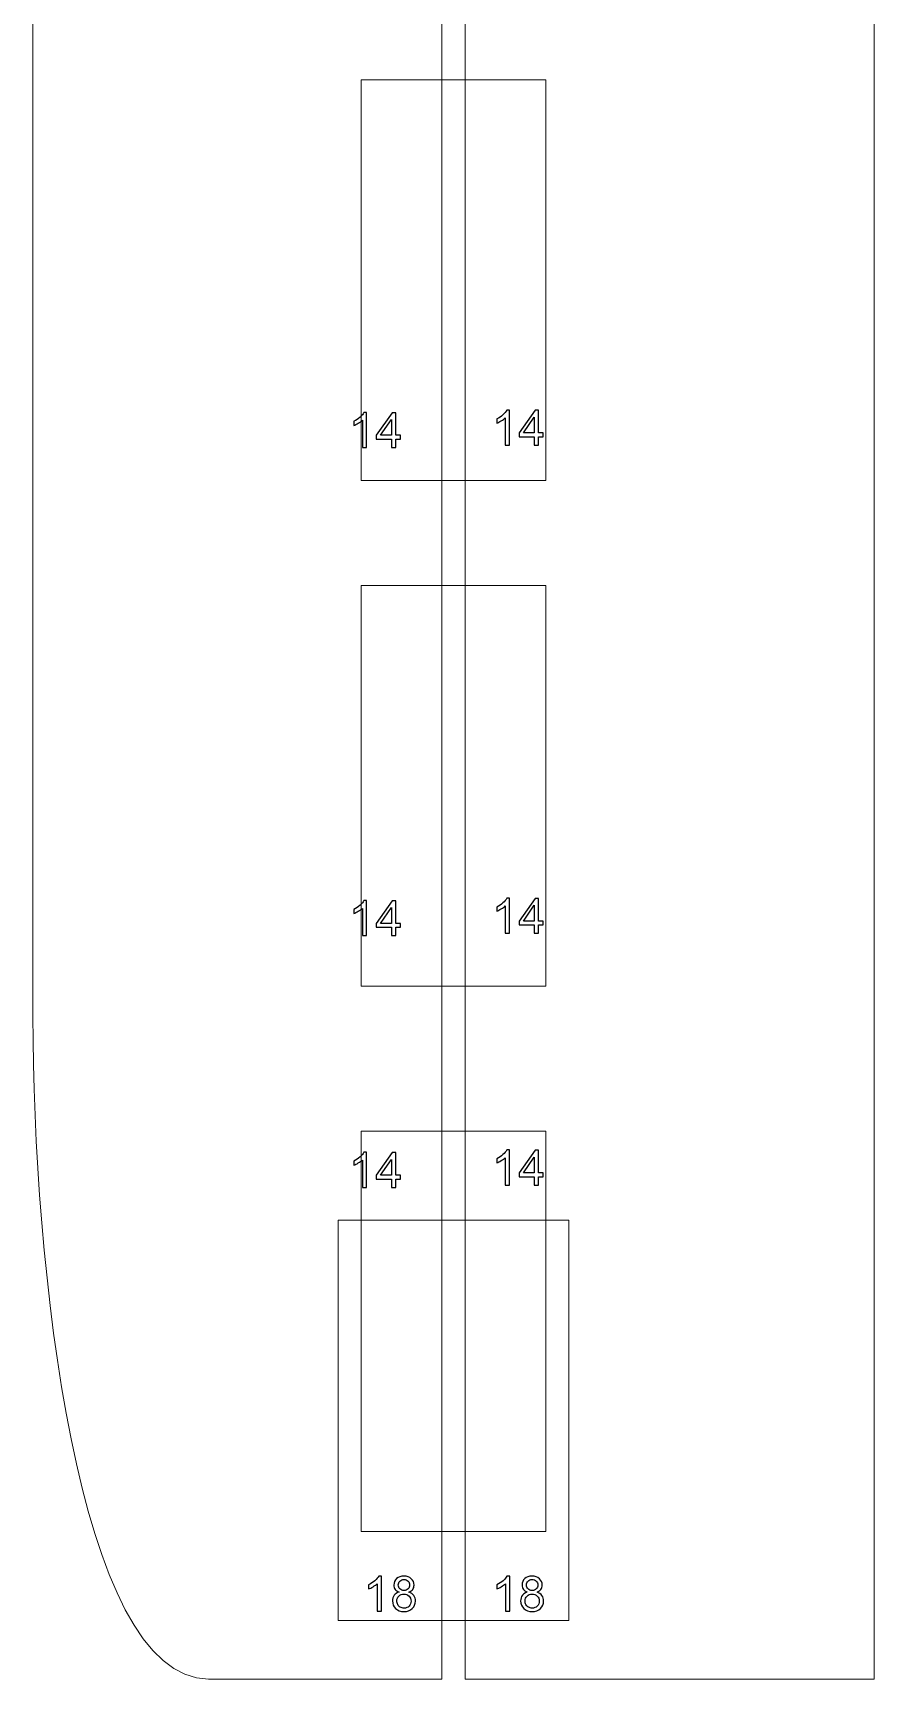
# Model space of a CAD drawing. Header units: millimetres. Extents: x -3005 to -2689, y -15681 to -15076.
# Drawn here: x -3005.1 to -2859.1, y -15680.6 to -15394.7 of the extents above; entities that cross this region are included whole.
import ezdxf

# ---------------------------------------------------------------- set-up
doc = ezdxf.new("R2010")
doc.units = ezdxf.units.MM
doc.header["$MEASUREMENT"] = 0
doc.layers.add('Ebene 1', color=7, linetype='Continuous')

msp = doc.modelspace()

# ---------------------------------------------------------------- linework, layer by layer
at = {"layer": 'Ebene 1', "color": 250, "lineweight": 9}
for points in [[(-2930.0576, -15680.6262), (-2859.0578, -15680.6262), (-2859.0578, -15081.2586), (-2930.0576, -15081.2586), (-2930.0576, -15680.6262)], [(-2948.0576, -15472.4295), (-2916.0576, -15472.4295), (-2916.0576, -15402.8893), (-2948.0576, -15402.8893), (-2948.0576, -15472.4295)], [(-2948.0576, -15560.2551), (-2916.0576, -15560.2551), (-2916.0576, -15490.7149), (-2948.0576, -15490.7149), (-2948.0576, -15560.2551)], [(-2948.0576, -15654.9929), (-2916.0576, -15654.9929), (-2916.0576, -15585.4527), (-2948.0576, -15585.4527), (-2948.0576, -15654.9929)], [(-2952.0576, -15670.4437), (-2912.0576, -15670.4437), (-2912.0576, -15600.9035), (-2952.0576, -15600.9035), (-2952.0576, -15670.4437)]]:
    msp.add_lwpolyline(points, close=True, dxfattribs=at)
msp.add_open_spline([(-2985.0577, -15081.2586), (-2985.0577, -15081.2586), (-2934.0577, -15081.2586), (-2934.0577, -15081.2586), (-2934.0577, -15081.2586), (-2934.0577, -15081.2586), (-2934.0577, -15680.6263), (-2934.0577, -15680.6263), (-2934.0577, -15680.6263), (-2934.0577, -15680.6263), (-2974.5576, -15680.6263), (-2974.5576, -15680.6263), (-2974.5576, -15680.6263), (-2997.5633, -15680.6263), (-3005.0577, -15607.7396), (-3005.0577, -15565.6262), (-3005.0577, -15565.6262), (-3005.0577, -15565.6262), (-3005.0577, -15181.2588), (-3005.0577, -15181.2588), (-3005.0577, -15181.2588), (-3005.0577, -15161.5352), (-3002.7864, -15081.2588), (-2985.0577, -15081.2586)], degree=3, knots=[0, 0, 0, 0, 0.14285714, 0.14285714, 0.14285714, 0.14285714, 0.28571429, 0.28571429, 0.28571429, 0.28571429, 0.42857143, 0.42857143, 0.42857143, 0.42857143, 0.57142857, 0.57142857, 0.57142857, 0.57142857, 0.71428571, 0.71428571, 0.71428571, 0.71428571, 1, 1, 1, 1], dxfattribs=at)
at = {"layer": 'Ebene 1', "color": 250}
for points, knots in [([(-2947.1331, -15466.7372), (-2947.1331, -15466.7372), (-2947.8782, -15466.7372), (-2947.8782, -15466.7372), (-2947.8782, -15466.7372), (-2947.8782, -15466.7372), (-2947.8782, -15461.993), (-2947.8782, -15461.993), (-2947.8782, -15461.993), (-2948.0574, -15462.1652), (-2948.293, -15462.3359), (-2948.5837, -15462.5067), (-2948.5837, -15462.5067), (-2948.8744, -15462.6774), (-2949.1369, -15462.8058), (-2949.3683, -15462.8905), (-2949.3683, -15462.8905), (-2949.3683, -15462.8905), (-2949.3683, -15462.1708), (-2949.3683, -15462.1708), (-2949.3683, -15462.1708), (-2948.952, -15461.9761), (-2948.5879, -15461.739), (-2948.2761, -15461.4596), (-2948.2761, -15461.4596), (-2947.9642, -15461.1816), (-2947.7427, -15460.9121), (-2947.6129, -15460.6496), (-2947.6129, -15460.6496), (-2947.6129, -15460.6496), (-2947.1331, -15460.6496), (-2947.1331, -15460.6496), (-2947.1331, -15460.6496), (-2947.1331, -15460.6496), (-2947.1331, -15466.7372), (-2947.1331, -15466.7372)], [0, 0, 0, 0, 0.1, 0.1, 0.1, 0.1, 0.2, 0.2, 0.2, 0.2, 0.3, 0.3, 0.3, 0.3, 0.4, 0.4, 0.4, 0.4, 0.5, 0.5, 0.5, 0.5, 0.6, 0.6, 0.6, 0.6, 0.7, 0.7, 0.7, 0.7, 0.8, 0.8, 0.8, 0.8, 1, 1, 1, 1]), ([(-2942.8391, -15466.7372), (-2942.8391, -15466.7372), (-2942.8391, -15465.2894), (-2942.8391, -15465.2894), (-2942.8391, -15465.2894), (-2942.8391, -15465.2894), (-2945.4722, -15465.2894), (-2945.4722, -15465.2894), (-2945.4722, -15465.2894), (-2945.4722, -15465.2894), (-2945.4722, -15464.6036), (-2945.4722, -15464.6036), (-2945.4722, -15464.6036), (-2945.4722, -15464.6036), (-2942.7036, -15460.675), (-2942.7036, -15460.675), (-2942.7036, -15460.675), (-2942.7036, -15460.675), (-2942.094, -15460.675), (-2942.094, -15460.675), (-2942.094, -15460.675), (-2942.094, -15460.675), (-2942.094, -15464.6036), (-2942.094, -15464.6036), (-2942.094, -15464.6036), (-2942.094, -15464.6036), (-2941.2727, -15464.6036), (-2941.2727, -15464.6036), (-2941.2727, -15464.6036), (-2941.2727, -15464.6036), (-2941.2727, -15465.2894), (-2941.2727, -15465.2894), (-2941.2727, -15465.2894), (-2941.2727, -15465.2894), (-2942.094, -15465.2894), (-2942.094, -15465.2894), (-2942.094, -15465.2894), (-2942.094, -15465.2894), (-2942.094, -15466.7372), (-2942.094, -15466.7372), (-2942.094, -15466.7372), (-2942.094, -15466.7372), (-2942.8391, -15466.7372), (-2942.8391, -15466.7372)], [0, 0, 0, 0, 0.08333333, 0.08333333, 0.08333333, 0.08333333, 0.16666667, 0.16666667, 0.16666667, 0.16666667, 0.25, 0.25, 0.25, 0.25, 0.33333333, 0.33333333, 0.33333333, 0.33333333, 0.41666667, 0.41666667, 0.41666667, 0.41666667, 0.5, 0.5, 0.5, 0.5, 0.58333333, 0.58333333, 0.58333333, 0.58333333, 0.66666667, 0.66666667, 0.66666667, 0.66666667, 0.75, 0.75, 0.75, 0.75, 0.83333333, 0.83333333, 0.83333333, 0.83333333, 1, 1, 1, 1]), ([(-2922.3258, -15466.3306), (-2922.3258, -15466.3306), (-2923.0709, -15466.3306), (-2923.0709, -15466.3306), (-2923.0709, -15466.3306), (-2923.0709, -15466.3306), (-2923.0709, -15461.5864), (-2923.0709, -15461.5864), (-2923.0709, -15461.5864), (-2923.2501, -15461.7586), (-2923.4857, -15461.9293), (-2923.7764, -15462.1001), (-2923.7764, -15462.1001), (-2924.0671, -15462.2708), (-2924.3296, -15462.3992), (-2924.561, -15462.4839), (-2924.561, -15462.4839), (-2924.561, -15462.4839), (-2924.561, -15461.7642), (-2924.561, -15461.7642), (-2924.561, -15461.7642), (-2924.1447, -15461.5695), (-2923.7806, -15461.3324), (-2923.4688, -15461.053), (-2923.4688, -15461.053), (-2923.1569, -15460.775), (-2922.9354, -15460.5055), (-2922.8056, -15460.243), (-2922.8056, -15460.243), (-2922.8056, -15460.243), (-2922.3258, -15460.243), (-2922.3258, -15460.243), (-2922.3258, -15460.243), (-2922.3258, -15460.243), (-2922.3258, -15466.3306), (-2922.3258, -15466.3306)], [0, 0, 0, 0, 0.1, 0.1, 0.1, 0.1, 0.2, 0.2, 0.2, 0.2, 0.3, 0.3, 0.3, 0.3, 0.4, 0.4, 0.4, 0.4, 0.5, 0.5, 0.5, 0.5, 0.6, 0.6, 0.6, 0.6, 0.7, 0.7, 0.7, 0.7, 0.8, 0.8, 0.8, 0.8, 1, 1, 1, 1]), ([(-2918.0318, -15466.3306), (-2918.0318, -15466.3306), (-2918.0318, -15464.8828), (-2918.0318, -15464.8828), (-2918.0318, -15464.8828), (-2918.0318, -15464.8828), (-2920.6649, -15464.8828), (-2920.6649, -15464.8828), (-2920.6649, -15464.8828), (-2920.6649, -15464.8828), (-2920.6649, -15464.197), (-2920.6649, -15464.197), (-2920.6649, -15464.197), (-2920.6649, -15464.197), (-2917.8963, -15460.2684), (-2917.8963, -15460.2684), (-2917.8963, -15460.2684), (-2917.8963, -15460.2684), (-2917.2867, -15460.2684), (-2917.2867, -15460.2684), (-2917.2867, -15460.2684), (-2917.2867, -15460.2684), (-2917.2867, -15464.197), (-2917.2867, -15464.197), (-2917.2867, -15464.197), (-2917.2867, -15464.197), (-2916.4654, -15464.197), (-2916.4654, -15464.197), (-2916.4654, -15464.197), (-2916.4654, -15464.197), (-2916.4654, -15464.8828), (-2916.4654, -15464.8828), (-2916.4654, -15464.8828), (-2916.4654, -15464.8828), (-2917.2867, -15464.8828), (-2917.2867, -15464.8828), (-2917.2867, -15464.8828), (-2917.2867, -15464.8828), (-2917.2867, -15466.3306), (-2917.2867, -15466.3306), (-2917.2867, -15466.3306), (-2917.2867, -15466.3306), (-2918.0318, -15466.3306), (-2918.0318, -15466.3306)], [0, 0, 0, 0, 0.08333333, 0.08333333, 0.08333333, 0.08333333, 0.16666667, 0.16666667, 0.16666667, 0.16666667, 0.25, 0.25, 0.25, 0.25, 0.33333333, 0.33333333, 0.33333333, 0.33333333, 0.41666667, 0.41666667, 0.41666667, 0.41666667, 0.5, 0.5, 0.5, 0.5, 0.58333333, 0.58333333, 0.58333333, 0.58333333, 0.66666667, 0.66666667, 0.66666667, 0.66666667, 0.75, 0.75, 0.75, 0.75, 0.83333333, 0.83333333, 0.83333333, 0.83333333, 1, 1, 1, 1]), ([(-2918.0318, -15464.197), (-2918.0318, -15464.197), (-2918.0318, -15461.4693), (-2918.0318, -15461.4693), (-2918.0318, -15461.4693), (-2918.0318, -15461.4693), (-2919.9325, -15464.197), (-2919.9325, -15464.197), (-2919.9325, -15464.197), (-2919.9325, -15464.197), (-2918.0318, -15464.197), (-2918.0318, -15464.197)], [0, 0, 0, 0, 0.25, 0.25, 0.25, 0.25, 0.5, 0.5, 0.5, 0.5, 1, 1, 1, 1]), ([(-2942.8391, -15464.6036), (-2942.8391, -15464.6036), (-2942.8391, -15461.8759), (-2942.8391, -15461.8759), (-2942.8391, -15461.8759), (-2942.8391, -15461.8759), (-2944.7398, -15464.6036), (-2944.7398, -15464.6036), (-2944.7398, -15464.6036), (-2944.7398, -15464.6036), (-2942.8391, -15464.6036), (-2942.8391, -15464.6036)], [0, 0, 0, 0, 0.25, 0.25, 0.25, 0.25, 0.5, 0.5, 0.5, 0.5, 1, 1, 1, 1]), ([(-2947.1331, -15551.507), (-2947.1331, -15551.507), (-2947.8782, -15551.507), (-2947.8782, -15551.507), (-2947.8782, -15551.507), (-2947.8782, -15551.507), (-2947.8782, -15546.7628), (-2947.8782, -15546.7628), (-2947.8782, -15546.7628), (-2948.0574, -15546.935), (-2948.293, -15547.1057), (-2948.5837, -15547.2765), (-2948.5837, -15547.2765), (-2948.8744, -15547.4472), (-2949.1369, -15547.5756), (-2949.3683, -15547.6603), (-2949.3683, -15547.6603), (-2949.3683, -15547.6603), (-2949.3683, -15546.9406), (-2949.3683, -15546.9406), (-2949.3683, -15546.9406), (-2948.952, -15546.7459), (-2948.5879, -15546.5088), (-2948.2761, -15546.2294), (-2948.2761, -15546.2294), (-2947.9642, -15545.9514), (-2947.7427, -15545.6819), (-2947.6129, -15545.4194), (-2947.6129, -15545.4194), (-2947.6129, -15545.4194), (-2947.1331, -15545.4194), (-2947.1331, -15545.4194), (-2947.1331, -15545.4194), (-2947.1331, -15545.4194), (-2947.1331, -15551.507), (-2947.1331, -15551.507)], [0, 0, 0, 0, 0.1, 0.1, 0.1, 0.1, 0.2, 0.2, 0.2, 0.2, 0.3, 0.3, 0.3, 0.3, 0.4, 0.4, 0.4, 0.4, 0.5, 0.5, 0.5, 0.5, 0.6, 0.6, 0.6, 0.6, 0.7, 0.7, 0.7, 0.7, 0.8, 0.8, 0.8, 0.8, 1, 1, 1, 1]), ([(-2942.8391, -15551.507), (-2942.8391, -15551.507), (-2942.8391, -15550.0592), (-2942.8391, -15550.0592), (-2942.8391, -15550.0592), (-2942.8391, -15550.0592), (-2945.4722, -15550.0592), (-2945.4722, -15550.0592), (-2945.4722, -15550.0592), (-2945.4722, -15550.0592), (-2945.4722, -15549.3734), (-2945.4722, -15549.3734), (-2945.4722, -15549.3734), (-2945.4722, -15549.3734), (-2942.7036, -15545.4448), (-2942.7036, -15545.4448), (-2942.7036, -15545.4448), (-2942.7036, -15545.4448), (-2942.094, -15545.4448), (-2942.094, -15545.4448), (-2942.094, -15545.4448), (-2942.094, -15545.4448), (-2942.094, -15549.3734), (-2942.094, -15549.3734), (-2942.094, -15549.3734), (-2942.094, -15549.3734), (-2941.2727, -15549.3734), (-2941.2727, -15549.3734), (-2941.2727, -15549.3734), (-2941.2727, -15549.3734), (-2941.2727, -15550.0592), (-2941.2727, -15550.0592), (-2941.2727, -15550.0592), (-2941.2727, -15550.0592), (-2942.094, -15550.0592), (-2942.094, -15550.0592), (-2942.094, -15550.0592), (-2942.094, -15550.0592), (-2942.094, -15551.507), (-2942.094, -15551.507), (-2942.094, -15551.507), (-2942.094, -15551.507), (-2942.8391, -15551.507), (-2942.8391, -15551.507)], [0, 0, 0, 0, 0.08333333, 0.08333333, 0.08333333, 0.08333333, 0.16666667, 0.16666667, 0.16666667, 0.16666667, 0.25, 0.25, 0.25, 0.25, 0.33333333, 0.33333333, 0.33333333, 0.33333333, 0.41666667, 0.41666667, 0.41666667, 0.41666667, 0.5, 0.5, 0.5, 0.5, 0.58333333, 0.58333333, 0.58333333, 0.58333333, 0.66666667, 0.66666667, 0.66666667, 0.66666667, 0.75, 0.75, 0.75, 0.75, 0.83333333, 0.83333333, 0.83333333, 0.83333333, 1, 1, 1, 1]), ([(-2942.8391, -15549.3734), (-2942.8391, -15549.3734), (-2942.8391, -15546.6457), (-2942.8391, -15546.6457), (-2942.8391, -15546.6457), (-2942.8391, -15546.6457), (-2944.7398, -15549.3734), (-2944.7398, -15549.3734), (-2944.7398, -15549.3734), (-2944.7398, -15549.3734), (-2942.8391, -15549.3734), (-2942.8391, -15549.3734)], [0, 0, 0, 0, 0.25, 0.25, 0.25, 0.25, 0.5, 0.5, 0.5, 0.5, 1, 1, 1, 1]), ([(-2922.3258, -15551.1004), (-2922.3258, -15551.1004), (-2923.0709, -15551.1004), (-2923.0709, -15551.1004), (-2923.0709, -15551.1004), (-2923.0709, -15551.1004), (-2923.0709, -15546.3562), (-2923.0709, -15546.3562), (-2923.0709, -15546.3562), (-2923.2501, -15546.5284), (-2923.4857, -15546.6991), (-2923.7764, -15546.8699), (-2923.7764, -15546.8699), (-2924.0671, -15547.0406), (-2924.3296, -15547.169), (-2924.561, -15547.2537), (-2924.561, -15547.2537), (-2924.561, -15547.2537), (-2924.561, -15546.534), (-2924.561, -15546.534), (-2924.561, -15546.534), (-2924.1447, -15546.3393), (-2923.7806, -15546.1022), (-2923.4688, -15545.8228), (-2923.4688, -15545.8228), (-2923.1569, -15545.5448), (-2922.9354, -15545.2753), (-2922.8056, -15545.0128), (-2922.8056, -15545.0128), (-2922.8056, -15545.0128), (-2922.3258, -15545.0128), (-2922.3258, -15545.0128), (-2922.3258, -15545.0128), (-2922.3258, -15545.0128), (-2922.3258, -15551.1004), (-2922.3258, -15551.1004)], [0, 0, 0, 0, 0.1, 0.1, 0.1, 0.1, 0.2, 0.2, 0.2, 0.2, 0.3, 0.3, 0.3, 0.3, 0.4, 0.4, 0.4, 0.4, 0.5, 0.5, 0.5, 0.5, 0.6, 0.6, 0.6, 0.6, 0.7, 0.7, 0.7, 0.7, 0.8, 0.8, 0.8, 0.8, 1, 1, 1, 1]), ([(-2918.0318, -15551.1004), (-2918.0318, -15551.1004), (-2918.0318, -15549.6526), (-2918.0318, -15549.6526), (-2918.0318, -15549.6526), (-2918.0318, -15549.6526), (-2920.6649, -15549.6526), (-2920.6649, -15549.6526), (-2920.6649, -15549.6526), (-2920.6649, -15549.6526), (-2920.6649, -15548.9668), (-2920.6649, -15548.9668), (-2920.6649, -15548.9668), (-2920.6649, -15548.9668), (-2917.8963, -15545.0382), (-2917.8963, -15545.0382), (-2917.8963, -15545.0382), (-2917.8963, -15545.0382), (-2917.2867, -15545.0382), (-2917.2867, -15545.0382), (-2917.2867, -15545.0382), (-2917.2867, -15545.0382), (-2917.2867, -15548.9668), (-2917.2867, -15548.9668), (-2917.2867, -15548.9668), (-2917.2867, -15548.9668), (-2916.4654, -15548.9668), (-2916.4654, -15548.9668), (-2916.4654, -15548.9668), (-2916.4654, -15548.9668), (-2916.4654, -15549.6526), (-2916.4654, -15549.6526), (-2916.4654, -15549.6526), (-2916.4654, -15549.6526), (-2917.2867, -15549.6526), (-2917.2867, -15549.6526), (-2917.2867, -15549.6526), (-2917.2867, -15549.6526), (-2917.2867, -15551.1004), (-2917.2867, -15551.1004), (-2917.2867, -15551.1004), (-2917.2867, -15551.1004), (-2918.0318, -15551.1004), (-2918.0318, -15551.1004)], [0, 0, 0, 0, 0.08333333, 0.08333333, 0.08333333, 0.08333333, 0.16666667, 0.16666667, 0.16666667, 0.16666667, 0.25, 0.25, 0.25, 0.25, 0.33333333, 0.33333333, 0.33333333, 0.33333333, 0.41666667, 0.41666667, 0.41666667, 0.41666667, 0.5, 0.5, 0.5, 0.5, 0.58333333, 0.58333333, 0.58333333, 0.58333333, 0.66666667, 0.66666667, 0.66666667, 0.66666667, 0.75, 0.75, 0.75, 0.75, 0.83333333, 0.83333333, 0.83333333, 0.83333333, 1, 1, 1, 1]), ([(-2918.0318, -15548.9668), (-2918.0318, -15548.9668), (-2918.0318, -15546.2391), (-2918.0318, -15546.2391), (-2918.0318, -15546.2391), (-2918.0318, -15546.2391), (-2919.9325, -15548.9668), (-2919.9325, -15548.9668), (-2919.9325, -15548.9668), (-2919.9325, -15548.9668), (-2918.0318, -15548.9668), (-2918.0318, -15548.9668)], [0, 0, 0, 0, 0.25, 0.25, 0.25, 0.25, 0.5, 0.5, 0.5, 0.5, 1, 1, 1, 1]), ([(-2947.1331, -15595.2228), (-2947.1331, -15595.2228), (-2947.8782, -15595.2228), (-2947.8782, -15595.2228), (-2947.8782, -15595.2228), (-2947.8782, -15595.2228), (-2947.8782, -15590.4786), (-2947.8782, -15590.4786), (-2947.8782, -15590.4786), (-2948.0574, -15590.6508), (-2948.293, -15590.8215), (-2948.5837, -15590.9923), (-2948.5837, -15590.9923), (-2948.8744, -15591.163), (-2949.1369, -15591.2914), (-2949.3683, -15591.3761), (-2949.3683, -15591.3761), (-2949.3683, -15591.3761), (-2949.3683, -15590.6564), (-2949.3683, -15590.6564), (-2949.3683, -15590.6564), (-2948.952, -15590.4617), (-2948.5879, -15590.2246), (-2948.2761, -15589.9452), (-2948.2761, -15589.9452), (-2947.9642, -15589.6672), (-2947.7427, -15589.3977), (-2947.6129, -15589.1352), (-2947.6129, -15589.1352), (-2947.6129, -15589.1352), (-2947.1331, -15589.1352), (-2947.1331, -15589.1352), (-2947.1331, -15589.1352), (-2947.1331, -15589.1352), (-2947.1331, -15595.2228), (-2947.1331, -15595.2228)], [0, 0, 0, 0, 0.1, 0.1, 0.1, 0.1, 0.2, 0.2, 0.2, 0.2, 0.3, 0.3, 0.3, 0.3, 0.4, 0.4, 0.4, 0.4, 0.5, 0.5, 0.5, 0.5, 0.6, 0.6, 0.6, 0.6, 0.7, 0.7, 0.7, 0.7, 0.8, 0.8, 0.8, 0.8, 1, 1, 1, 1]), ([(-2942.8391, -15595.2228), (-2942.8391, -15595.2228), (-2942.8391, -15593.775), (-2942.8391, -15593.775), (-2942.8391, -15593.775), (-2942.8391, -15593.775), (-2945.4722, -15593.775), (-2945.4722, -15593.775), (-2945.4722, -15593.775), (-2945.4722, -15593.775), (-2945.4722, -15593.0892), (-2945.4722, -15593.0892), (-2945.4722, -15593.0892), (-2945.4722, -15593.0892), (-2942.7036, -15589.1606), (-2942.7036, -15589.1606), (-2942.7036, -15589.1606), (-2942.7036, -15589.1606), (-2942.094, -15589.1606), (-2942.094, -15589.1606), (-2942.094, -15589.1606), (-2942.094, -15589.1606), (-2942.094, -15593.0892), (-2942.094, -15593.0892), (-2942.094, -15593.0892), (-2942.094, -15593.0892), (-2941.2727, -15593.0892), (-2941.2727, -15593.0892), (-2941.2727, -15593.0892), (-2941.2727, -15593.0892), (-2941.2727, -15593.775), (-2941.2727, -15593.775), (-2941.2727, -15593.775), (-2941.2727, -15593.775), (-2942.094, -15593.775), (-2942.094, -15593.775), (-2942.094, -15593.775), (-2942.094, -15593.775), (-2942.094, -15595.2228), (-2942.094, -15595.2228), (-2942.094, -15595.2228), (-2942.094, -15595.2228), (-2942.8391, -15595.2228), (-2942.8391, -15595.2228)], [0, 0, 0, 0, 0.08333333, 0.08333333, 0.08333333, 0.08333333, 0.16666667, 0.16666667, 0.16666667, 0.16666667, 0.25, 0.25, 0.25, 0.25, 0.33333333, 0.33333333, 0.33333333, 0.33333333, 0.41666667, 0.41666667, 0.41666667, 0.41666667, 0.5, 0.5, 0.5, 0.5, 0.58333333, 0.58333333, 0.58333333, 0.58333333, 0.66666667, 0.66666667, 0.66666667, 0.66666667, 0.75, 0.75, 0.75, 0.75, 0.83333333, 0.83333333, 0.83333333, 0.83333333, 1, 1, 1, 1]), ([(-2942.8391, -15593.0892), (-2942.8391, -15593.0892), (-2942.8391, -15590.3615), (-2942.8391, -15590.3615), (-2942.8391, -15590.3615), (-2942.8391, -15590.3615), (-2944.7398, -15593.0892), (-2944.7398, -15593.0892), (-2944.7398, -15593.0892), (-2944.7398, -15593.0892), (-2942.8391, -15593.0892), (-2942.8391, -15593.0892)], [0, 0, 0, 0, 0.25, 0.25, 0.25, 0.25, 0.5, 0.5, 0.5, 0.5, 1, 1, 1, 1]), ([(-2922.3258, -15594.8162), (-2922.3258, -15594.8162), (-2923.0709, -15594.8162), (-2923.0709, -15594.8162), (-2923.0709, -15594.8162), (-2923.0709, -15594.8162), (-2923.0709, -15590.072), (-2923.0709, -15590.072), (-2923.0709, -15590.072), (-2923.2501, -15590.2442), (-2923.4857, -15590.4149), (-2923.7764, -15590.5857), (-2923.7764, -15590.5857), (-2924.0671, -15590.7564), (-2924.3296, -15590.8848), (-2924.561, -15590.9695), (-2924.561, -15590.9695), (-2924.561, -15590.9695), (-2924.561, -15590.2498), (-2924.561, -15590.2498), (-2924.561, -15590.2498), (-2924.1447, -15590.0551), (-2923.7806, -15589.818), (-2923.4688, -15589.5386), (-2923.4688, -15589.5386), (-2923.1569, -15589.2606), (-2922.9354, -15588.9911), (-2922.8056, -15588.7286), (-2922.8056, -15588.7286), (-2922.8056, -15588.7286), (-2922.3258, -15588.7286), (-2922.3258, -15588.7286), (-2922.3258, -15588.7286), (-2922.3258, -15588.7286), (-2922.3258, -15594.8162), (-2922.3258, -15594.8162)], [0, 0, 0, 0, 0.1, 0.1, 0.1, 0.1, 0.2, 0.2, 0.2, 0.2, 0.3, 0.3, 0.3, 0.3, 0.4, 0.4, 0.4, 0.4, 0.5, 0.5, 0.5, 0.5, 0.6, 0.6, 0.6, 0.6, 0.7, 0.7, 0.7, 0.7, 0.8, 0.8, 0.8, 0.8, 1, 1, 1, 1]), ([(-2918.0318, -15594.8162), (-2918.0318, -15594.8162), (-2918.0318, -15593.3684), (-2918.0318, -15593.3684), (-2918.0318, -15593.3684), (-2918.0318, -15593.3684), (-2920.6649, -15593.3684), (-2920.6649, -15593.3684), (-2920.6649, -15593.3684), (-2920.6649, -15593.3684), (-2920.6649, -15592.6826), (-2920.6649, -15592.6826), (-2920.6649, -15592.6826), (-2920.6649, -15592.6826), (-2917.8963, -15588.754), (-2917.8963, -15588.754), (-2917.8963, -15588.754), (-2917.8963, -15588.754), (-2917.2867, -15588.754), (-2917.2867, -15588.754), (-2917.2867, -15588.754), (-2917.2867, -15588.754), (-2917.2867, -15592.6826), (-2917.2867, -15592.6826), (-2917.2867, -15592.6826), (-2917.2867, -15592.6826), (-2916.4654, -15592.6826), (-2916.4654, -15592.6826), (-2916.4654, -15592.6826), (-2916.4654, -15592.6826), (-2916.4654, -15593.3684), (-2916.4654, -15593.3684), (-2916.4654, -15593.3684), (-2916.4654, -15593.3684), (-2917.2867, -15593.3684), (-2917.2867, -15593.3684), (-2917.2867, -15593.3684), (-2917.2867, -15593.3684), (-2917.2867, -15594.8162), (-2917.2867, -15594.8162), (-2917.2867, -15594.8162), (-2917.2867, -15594.8162), (-2918.0318, -15594.8162), (-2918.0318, -15594.8162)], [0, 0, 0, 0, 0.08333333, 0.08333333, 0.08333333, 0.08333333, 0.16666667, 0.16666667, 0.16666667, 0.16666667, 0.25, 0.25, 0.25, 0.25, 0.33333333, 0.33333333, 0.33333333, 0.33333333, 0.41666667, 0.41666667, 0.41666667, 0.41666667, 0.5, 0.5, 0.5, 0.5, 0.58333333, 0.58333333, 0.58333333, 0.58333333, 0.66666667, 0.66666667, 0.66666667, 0.66666667, 0.75, 0.75, 0.75, 0.75, 0.83333333, 0.83333333, 0.83333333, 0.83333333, 1, 1, 1, 1]), ([(-2918.0318, -15592.6826), (-2918.0318, -15592.6826), (-2918.0318, -15589.9549), (-2918.0318, -15589.9549), (-2918.0318, -15589.9549), (-2918.0318, -15589.9549), (-2919.9325, -15592.6826), (-2919.9325, -15592.6826), (-2919.9325, -15592.6826), (-2919.9325, -15592.6826), (-2918.0318, -15592.6826), (-2918.0318, -15592.6826)], [0, 0, 0, 0, 0.25, 0.25, 0.25, 0.25, 0.5, 0.5, 0.5, 0.5, 1, 1, 1, 1]), ([(-2944.5566, -15668.8149), (-2944.5566, -15668.8149), (-2945.3017, -15668.8149), (-2945.3017, -15668.8149), (-2945.3017, -15668.8149), (-2945.3017, -15668.8149), (-2945.3017, -15664.0707), (-2945.3017, -15664.0707), (-2945.3017, -15664.0707), (-2945.4809, -15664.2429), (-2945.7165, -15664.4136), (-2946.0072, -15664.5844), (-2946.0072, -15664.5844), (-2946.2979, -15664.7551), (-2946.5604, -15664.8835), (-2946.7918, -15664.9682), (-2946.7918, -15664.9682), (-2946.7918, -15664.9682), (-2946.7918, -15664.2485), (-2946.7918, -15664.2485), (-2946.7918, -15664.2485), (-2946.3755, -15664.0538), (-2946.0114, -15663.8167), (-2945.6996, -15663.5373), (-2945.6996, -15663.5373), (-2945.3877, -15663.2593), (-2945.1662, -15662.9898), (-2945.0364, -15662.7273), (-2945.0364, -15662.7273), (-2945.0364, -15662.7273), (-2944.5566, -15662.7273), (-2944.5566, -15662.7273), (-2944.5566, -15662.7273), (-2944.5566, -15662.7273), (-2944.5566, -15668.8149), (-2944.5566, -15668.8149)], [0, 0, 0, 0, 0.1, 0.1, 0.1, 0.1, 0.2, 0.2, 0.2, 0.2, 0.3, 0.3, 0.3, 0.3, 0.4, 0.4, 0.4, 0.4, 0.5, 0.5, 0.5, 0.5, 0.6, 0.6, 0.6, 0.6, 0.7, 0.7, 0.7, 0.7, 0.8, 0.8, 0.8, 0.8, 1, 1, 1, 1]), ([(-2941.4945, -15665.5284), (-2941.8035, -15665.4155), (-2942.0321, -15665.2532), (-2942.1817, -15665.0444), (-2942.1817, -15665.0444), (-2942.3298, -15664.8341), (-2942.4046, -15664.583), (-2942.4046, -15664.2909), (-2942.4046, -15664.2909), (-2942.4046, -15663.8492), (-2942.2466, -15663.4795), (-2941.9305, -15663.1789), (-2941.9305, -15663.1789), (-2941.613, -15662.8783), (-2941.1925, -15662.7273), (-2940.6661, -15662.7273), (-2940.6661, -15662.7273), (-2940.1384, -15662.7273), (-2939.7122, -15662.8812), (-2939.3905, -15663.1888), (-2939.3905, -15663.1888), (-2939.0688, -15663.4964), (-2938.9079, -15663.8703), (-2938.9079, -15664.312), (-2938.9079, -15664.312), (-2938.9079, -15664.5928), (-2938.9813, -15664.8384), (-2939.128, -15665.0458), (-2939.128, -15665.0458), (-2939.2748, -15665.2547), (-2939.4977, -15665.4155), (-2939.7983, -15665.5284), (-2939.7983, -15665.5284), (-2939.4272, -15665.6498), (-2939.1464, -15665.8445), (-2938.953, -15666.1154), (-2938.953, -15666.1154), (-2938.7597, -15666.385), (-2938.6623, -15666.7067), (-2938.6623, -15667.082), (-2938.6623, -15667.082), (-2938.6623, -15667.5999), (-2938.8458, -15668.0346), (-2939.2113, -15668.3873), (-2939.2113, -15668.3873), (-2939.5782, -15668.7401), (-2940.0594, -15668.9165), (-2940.6563, -15668.9165), (-2940.6563, -15668.9165), (-2941.2532, -15668.9165), (-2941.7344, -15668.7401), (-2942.1012, -15668.3859), (-2942.1012, -15668.3859), (-2942.4667, -15668.0317), (-2942.6502, -15667.5901), (-2942.6502, -15667.0609), (-2942.6502, -15667.0609), (-2942.6502, -15666.6672), (-2942.55, -15666.337), (-2942.3496, -15666.0717), (-2942.3496, -15666.0717), (-2942.1492, -15665.805), (-2941.8642, -15665.6244), (-2941.4945, -15665.5284)], [0, 0, 0, 0, 0.05882353, 0.05882353, 0.05882353, 0.05882353, 0.11764706, 0.11764706, 0.11764706, 0.11764706, 0.17647059, 0.17647059, 0.17647059, 0.17647059, 0.23529412, 0.23529412, 0.23529412, 0.23529412, 0.29411765, 0.29411765, 0.29411765, 0.29411765, 0.35294118, 0.35294118, 0.35294118, 0.35294118, 0.41176471, 0.41176471, 0.41176471, 0.41176471, 0.47058824, 0.47058824, 0.47058824, 0.47058824, 0.52941176, 0.52941176, 0.52941176, 0.52941176, 0.58823529, 0.58823529, 0.58823529, 0.58823529, 0.64705882, 0.64705882, 0.64705882, 0.64705882, 0.70588235, 0.70588235, 0.70588235, 0.70588235, 0.76470588, 0.76470588, 0.76470588, 0.76470588, 0.82352941, 0.82352941, 0.82352941, 0.82352941, 0.88235294, 0.88235294, 0.88235294, 0.88235294, 1, 1, 1, 1]), ([(-2941.6426, -15664.264), (-2941.6426, -15664.5519), (-2941.5509, -15664.7862), (-2941.3689, -15664.9682), (-2941.3689, -15664.9682), (-2941.1854, -15665.1502), (-2940.9455, -15665.242), (-2940.6478, -15665.242), (-2940.6478, -15665.242), (-2940.3585, -15665.242), (-2940.1243, -15665.1516), (-2939.9422, -15664.971), (-2939.9422, -15664.971), (-2939.7602, -15664.7904), (-2939.6699, -15664.5688), (-2939.6699, -15664.3064), (-2939.6699, -15664.3064), (-2939.6699, -15664.0326), (-2939.763, -15663.8026), (-2939.9507, -15663.6163), (-2939.9507, -15663.6163), (-2940.137, -15663.4301), (-2940.3726, -15663.3369), (-2940.6563, -15663.3369), (-2940.6563, -15663.3369), (-2940.9427, -15663.3369), (-2941.1784, -15663.4287), (-2941.3646, -15663.6107), (-2941.3646, -15663.6107), (-2941.5495, -15663.7927), (-2941.6426, -15664.01), (-2941.6426, -15664.264)], [0, 0, 0, 0, 0.11111111, 0.11111111, 0.11111111, 0.11111111, 0.22222222, 0.22222222, 0.22222222, 0.22222222, 0.33333333, 0.33333333, 0.33333333, 0.33333333, 0.44444444, 0.44444444, 0.44444444, 0.44444444, 0.55555556, 0.55555556, 0.55555556, 0.55555556, 0.66666667, 0.66666667, 0.66666667, 0.66666667, 0.77777778, 0.77777778, 0.77777778, 0.77777778, 1, 1, 1, 1]), ([(-2922.3062, -15668.8149), (-2922.3062, -15668.8149), (-2923.0513, -15668.8149), (-2923.0513, -15668.8149), (-2923.0513, -15668.8149), (-2923.0513, -15668.8149), (-2923.0513, -15664.0707), (-2923.0513, -15664.0707), (-2923.0513, -15664.0707), (-2923.2305, -15664.2429), (-2923.4661, -15664.4136), (-2923.7568, -15664.5844), (-2923.7568, -15664.5844), (-2924.0475, -15664.7551), (-2924.31, -15664.8835), (-2924.5414, -15664.9682), (-2924.5414, -15664.9682), (-2924.5414, -15664.9682), (-2924.5414, -15664.2485), (-2924.5414, -15664.2485), (-2924.5414, -15664.2485), (-2924.1251, -15664.0538), (-2923.761, -15663.8167), (-2923.4492, -15663.5373), (-2923.4492, -15663.5373), (-2923.1373, -15663.2593), (-2922.9158, -15662.9898), (-2922.786, -15662.7273), (-2922.786, -15662.7273), (-2922.786, -15662.7273), (-2922.3062, -15662.7273), (-2922.3062, -15662.7273), (-2922.3062, -15662.7273), (-2922.3062, -15662.7273), (-2922.3062, -15668.8149), (-2922.3062, -15668.8149)], [0, 0, 0, 0, 0.1, 0.1, 0.1, 0.1, 0.2, 0.2, 0.2, 0.2, 0.3, 0.3, 0.3, 0.3, 0.4, 0.4, 0.4, 0.4, 0.5, 0.5, 0.5, 0.5, 0.6, 0.6, 0.6, 0.6, 0.7, 0.7, 0.7, 0.7, 0.8, 0.8, 0.8, 0.8, 1, 1, 1, 1]), ([(-2919.2441, -15665.5284), (-2919.5531, -15665.4155), (-2919.7817, -15665.2532), (-2919.9313, -15665.0444), (-2919.9313, -15665.0444), (-2920.0794, -15664.8341), (-2920.1542, -15664.583), (-2920.1542, -15664.2909), (-2920.1542, -15664.2909), (-2920.1542, -15663.8492), (-2919.9962, -15663.4795), (-2919.6801, -15663.1789), (-2919.6801, -15663.1789), (-2919.3626, -15662.8783), (-2918.9421, -15662.7273), (-2918.4157, -15662.7273), (-2918.4157, -15662.7273), (-2917.888, -15662.7273), (-2917.4618, -15662.8812), (-2917.1401, -15663.1888), (-2917.1401, -15663.1888), (-2916.8184, -15663.4964), (-2916.6575, -15663.8703), (-2916.6575, -15664.312), (-2916.6575, -15664.312), (-2916.6575, -15664.5928), (-2916.7309, -15664.8384), (-2916.8776, -15665.0458), (-2916.8776, -15665.0458), (-2917.0244, -15665.2547), (-2917.2473, -15665.4155), (-2917.5479, -15665.5284), (-2917.5479, -15665.5284), (-2917.1768, -15665.6498), (-2916.896, -15665.8445), (-2916.7026, -15666.1154), (-2916.7026, -15666.1154), (-2916.5093, -15666.385), (-2916.4119, -15666.7067), (-2916.4119, -15667.082), (-2916.4119, -15667.082), (-2916.4119, -15667.5999), (-2916.5954, -15668.0346), (-2916.9609, -15668.3873), (-2916.9609, -15668.3873), (-2917.3278, -15668.7401), (-2917.809, -15668.9165), (-2918.4059, -15668.9165), (-2918.4059, -15668.9165), (-2919.0028, -15668.9165), (-2919.484, -15668.7401), (-2919.8508, -15668.3859), (-2919.8508, -15668.3859), (-2920.2163, -15668.0317), (-2920.3998, -15667.5901), (-2920.3998, -15667.0609), (-2920.3998, -15667.0609), (-2920.3998, -15666.6672), (-2920.2996, -15666.337), (-2920.0992, -15666.0717), (-2920.0992, -15666.0717), (-2919.8988, -15665.805), (-2919.6138, -15665.6244), (-2919.2441, -15665.5284)], [0, 0, 0, 0, 0.05882353, 0.05882353, 0.05882353, 0.05882353, 0.11764706, 0.11764706, 0.11764706, 0.11764706, 0.17647059, 0.17647059, 0.17647059, 0.17647059, 0.23529412, 0.23529412, 0.23529412, 0.23529412, 0.29411765, 0.29411765, 0.29411765, 0.29411765, 0.35294118, 0.35294118, 0.35294118, 0.35294118, 0.41176471, 0.41176471, 0.41176471, 0.41176471, 0.47058824, 0.47058824, 0.47058824, 0.47058824, 0.52941176, 0.52941176, 0.52941176, 0.52941176, 0.58823529, 0.58823529, 0.58823529, 0.58823529, 0.64705882, 0.64705882, 0.64705882, 0.64705882, 0.70588235, 0.70588235, 0.70588235, 0.70588235, 0.76470588, 0.76470588, 0.76470588, 0.76470588, 0.82352941, 0.82352941, 0.82352941, 0.82352941, 0.88235294, 0.88235294, 0.88235294, 0.88235294, 1, 1, 1, 1]), ([(-2919.3922, -15664.264), (-2919.3922, -15664.5519), (-2919.3005, -15664.7862), (-2919.1185, -15664.9682), (-2919.1185, -15664.9682), (-2918.935, -15665.1502), (-2918.6951, -15665.242), (-2918.3974, -15665.242), (-2918.3974, -15665.242), (-2918.1081, -15665.242), (-2917.8739, -15665.1516), (-2917.6918, -15664.971), (-2917.6918, -15664.971), (-2917.5098, -15664.7904), (-2917.4195, -15664.5688), (-2917.4195, -15664.3064), (-2917.4195, -15664.3064), (-2917.4195, -15664.0326), (-2917.5126, -15663.8026), (-2917.7003, -15663.6163), (-2917.7003, -15663.6163), (-2917.8866, -15663.4301), (-2918.1222, -15663.3369), (-2918.4059, -15663.3369), (-2918.4059, -15663.3369), (-2918.6923, -15663.3369), (-2918.928, -15663.4287), (-2919.1142, -15663.6107), (-2919.1142, -15663.6107), (-2919.2991, -15663.7927), (-2919.3922, -15664.01), (-2919.3922, -15664.264)], [0, 0, 0, 0, 0.11111111, 0.11111111, 0.11111111, 0.11111111, 0.22222222, 0.22222222, 0.22222222, 0.22222222, 0.33333333, 0.33333333, 0.33333333, 0.33333333, 0.44444444, 0.44444444, 0.44444444, 0.44444444, 0.55555556, 0.55555556, 0.55555556, 0.55555556, 0.66666667, 0.66666667, 0.66666667, 0.66666667, 0.77777778, 0.77777778, 0.77777778, 0.77777778, 1, 1, 1, 1]), ([(-2941.8882, -15667.0665), (-2941.8882, -15667.2796), (-2941.8388, -15667.4842), (-2941.74, -15667.6832), (-2941.74, -15667.6832), (-2941.6412, -15667.8807), (-2941.4916, -15668.0346), (-2941.2913, -15668.1432), (-2941.2913, -15668.1432), (-2941.0923, -15668.2519), (-2940.8778, -15668.3069), (-2940.6506, -15668.3069), (-2940.6506, -15668.3069), (-2940.2922, -15668.3069), (-2939.9987, -15668.1926), (-2939.7687, -15667.964), (-2939.7687, -15667.964), (-2939.5387, -15667.7354), (-2939.4244, -15667.4447), (-2939.4244, -15667.0919), (-2939.4244, -15667.0919), (-2939.4244, -15666.7335), (-2939.5429, -15666.4372), (-2939.7785, -15666.2029), (-2939.7785, -15666.2029), (-2940.0156, -15665.9687), (-2940.3148, -15665.8516), (-2940.6746, -15665.8516), (-2940.6746, -15665.8516), (-2941.0274, -15665.8516), (-2941.3167, -15665.9673), (-2941.5453, -15666.1987), (-2941.5453, -15666.1987), (-2941.7739, -15666.4301), (-2941.8882, -15666.7194), (-2941.8882, -15667.0665)], [0, 0, 0, 0, 0.1, 0.1, 0.1, 0.1, 0.2, 0.2, 0.2, 0.2, 0.3, 0.3, 0.3, 0.3, 0.4, 0.4, 0.4, 0.4, 0.5, 0.5, 0.5, 0.5, 0.6, 0.6, 0.6, 0.6, 0.7, 0.7, 0.7, 0.7, 0.8, 0.8, 0.8, 0.8, 1, 1, 1, 1]), ([(-2919.6378, -15667.0665), (-2919.6378, -15667.2796), (-2919.5884, -15667.4842), (-2919.4896, -15667.6832), (-2919.4896, -15667.6832), (-2919.3908, -15667.8807), (-2919.2412, -15668.0346), (-2919.0409, -15668.1432), (-2919.0409, -15668.1432), (-2918.8419, -15668.2519), (-2918.6274, -15668.3069), (-2918.4002, -15668.3069), (-2918.4002, -15668.3069), (-2918.0418, -15668.3069), (-2917.7483, -15668.1926), (-2917.5183, -15667.964), (-2917.5183, -15667.964), (-2917.2883, -15667.7354), (-2917.174, -15667.4447), (-2917.174, -15667.0919), (-2917.174, -15667.0919), (-2917.174, -15666.7335), (-2917.2925, -15666.4372), (-2917.5281, -15666.2029), (-2917.5281, -15666.2029), (-2917.7652, -15665.9687), (-2918.0644, -15665.8516), (-2918.4242, -15665.8516), (-2918.4242, -15665.8516), (-2918.777, -15665.8516), (-2919.0663, -15665.9673), (-2919.2949, -15666.1987), (-2919.2949, -15666.1987), (-2919.5235, -15666.4301), (-2919.6378, -15666.7194), (-2919.6378, -15667.0665)], [0, 0, 0, 0, 0.1, 0.1, 0.1, 0.1, 0.2, 0.2, 0.2, 0.2, 0.3, 0.3, 0.3, 0.3, 0.4, 0.4, 0.4, 0.4, 0.5, 0.5, 0.5, 0.5, 0.6, 0.6, 0.6, 0.6, 0.7, 0.7, 0.7, 0.7, 0.8, 0.8, 0.8, 0.8, 1, 1, 1, 1])]:
    msp.add_open_spline(points, degree=3, knots=knots, dxfattribs=at)

doc.saveas('drawing.dxf')
